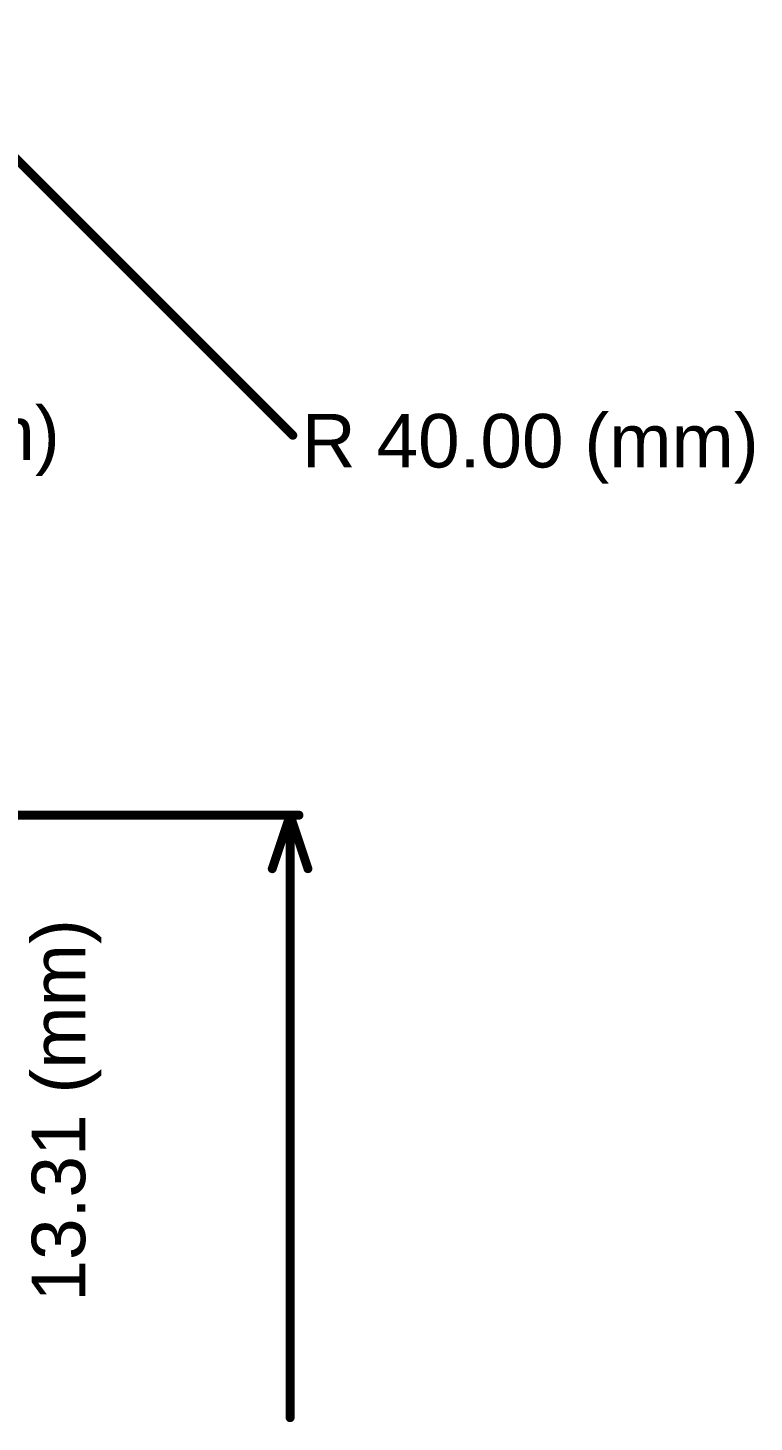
# Model space of a CAD drawing. Header units: millimetres. Extents: x -8 to 110, y -24 to 86.
# Drawn here: x 89.05 to 109.73, y 31.27 to 70.95 of the extents above; entities that cross this region are included whole.
import ezdxf

# ---------------------------------------------------------------- set-up
doc = ezdxf.new("R2010")
doc.units = ezdxf.units.MM
doc.layers.add('Mechanical1', color=6, linetype='Continuous')
doc.styles.add('Arial', font='', dxfattribs={"height": 0.2})
doc.styles.get('Arial').set_extended_font_data('Arial')

msp = doc.modelspace()

# ---------------------------------------------------------------- linework, layer by layer
at = {"layer": 'Mechanical1', "const_width": 0.254}
for points in [[(85.129, 70.82), (96.596, 59.352)], [(85.381, 48.544), (96.774, 48.544)], [(96.012, 47.02), (96.52, 48.544)], [(96.52, 48.544), (97.028, 47.02)], [(96.52, 31.399), (96.52, 48.544)]]:
    msp.add_lwpolyline(points, dxfattribs=at)
at = {"layer": 'Mechanical1', "const_width": 0.127}
for points in [[(96.533, 59.352, 1), (96.66, 59.352, 1)], [(96.456, 48.544, 1), (96.584, 48.544, 1)], [(96.456, 48.544, 1), (96.584, 48.544, 1)], [(96.456, 48.544, 1), (96.584, 48.544, 1)], [(96.71, 48.544, 1), (96.837, 48.544, 1)], [(95.948, 47.02, 1), (96.076, 47.02, 1)], [(96.964, 47.02, 1), (97.091, 47.02, 1)], [(96.456, 31.399, 1), (96.584, 31.399, 1)]]:
    msp.add_lwpolyline(points, format="xyb", close=True, dxfattribs=at)

# ---------------------------------------------------------------- texts
at = {"layer": 'Mechanical1', "style": 'Arial'}
for s, p in [('5.19 (mm)', (80.264, 58.649)), ('R 40.00 (mm)', (96.85, 58.437))]:
    msp.add_text(s, height=1.524, dxfattribs=at).set_placement(p)
msp.add_text('13.31 (mm)', height=1.524, rotation=90, dxfattribs=at).set_placement((90.687, 34.702))

doc.saveas('drawing.dxf')
